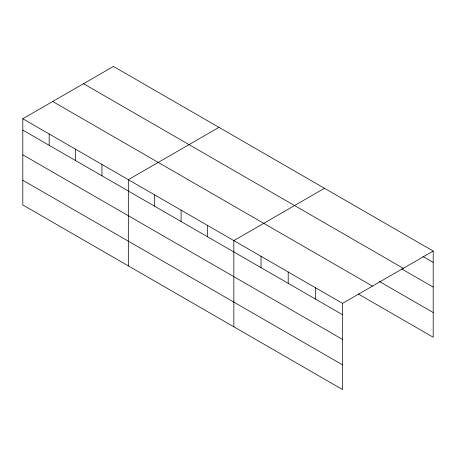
<?xml version="1.0" encoding="UTF-8"?>
<svg xmlns="http://www.w3.org/2000/svg" width="456" height="456" viewBox="0 0 456 456"><rect width="100%" height="100%" fill="white"/><g stroke="black" fill="none" stroke-linecap="round" stroke-linejoin="round"><path stroke-width="0.68" d="M22.8 118.759L342.564 303.377L342.564 389.567L22.8 204.955L22.8 118.759L113.436 66.433L433.2 251.045L433.2 337.24L358.302 294M218.96 127.355L128.324 179.681L128.324 265.876M324.478 188.277L233.842 240.603L233.842 326.798M342.564 303.377L433.2 251.045M422.934 256.466L433.2 262.394M83.528 83.699L403.292 268.316M401.793 268.96L433.2 287.092M379.443 281.506L433.2 312.542M52.708 101.489L372.472 286.106M22.8 130.108L342.564 314.72M22.8 154.806L342.564 339.424M22.8 180.257L342.564 364.868M315.387 287.679L315.387 299.028M288.203 271.987L288.203 283.336M261.026 256.295L261.026 267.643M207.463 225.372L207.463 236.721M181.083 210.142L181.083 221.491M154.704 194.911L154.704 206.26M101.944 164.451L101.944 175.799M75.559 149.22L75.559 160.569M49.18 133.99L49.18 145.339"/></g></svg>
